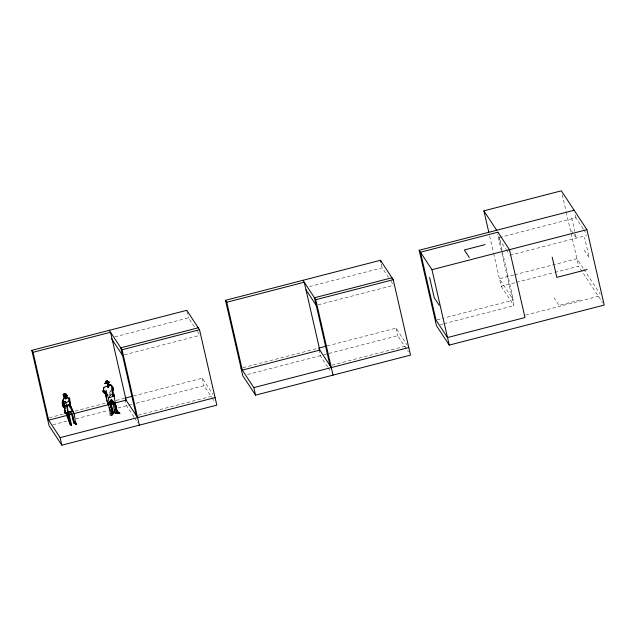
<?xml version="1.0" encoding="UTF-8"?>
<svg xmlns="http://www.w3.org/2000/svg" width="636" height="636" viewBox="0 0 636 636"><rect width="100%" height="100%" fill="white"/><g stroke="black" fill="none" stroke-linecap="round" stroke-linejoin="round"><path stroke-width="0.48" stroke-dasharray="3.18 2.39" d="M111.356 394.153L110.6 395.838L110.887 391.331M110.592 390.25L109.726 392.754L108.215 394.042L108.629 395.226L110.696 393.167M110.6 395.838L111.324 394.113M114.83 336.881L188.487 317.857L194.759 327.389M309.486 286.598L382.18 267.82L388.453 277.352M583.196 228.904L575.874 217.782L498.393 237.8L505.596 248.732M124.425 354.848L199.99 335.331M318.119 304.819L393.684 285.294M509.897 255.275L586.424 235.503M513.777 275.006L499.427 278.711L513.49 300.073L444.62 317.865M514.731 274.76L576.908 258.701L583.299 268.408M493.631 253.382L501.16 286.256L515.502 282.551M516.464 282.297L553.765 272.661M554.719 272.415L578.633 266.238L602.602 302.649M49.258 417.725L63.608 414.012M75.08 411.047L105.695 403.145M116.213 400.426L123.869 398.446M133.433 395.974L202.304 378.189L212.949 394.368M242.952 367.688L317.563 348.409M327.127 345.944L395.997 328.152L406.976 344.831M436.972 319.836L443.666 318.111M52.899 424.768L67.249 421.064M75.851 418.838L108.374 410.435M117.938 407.962L132.288 404.257M136.112 403.272L204.029 385.726L211.486 397.055M247.547 374.485L323.112 354.968M324.074 354.721L327.898 353.727M328.852 353.481L397.723 335.689L408.376 351.875M440.287 324.694L443.157 323.955M444.111 323.708L513.936 305.67L497.551 234.127M579.873 300.001L559.068 305.367L554.059 297.767M138.243 415.181L212.845 395.91M331.936 365.144L407.501 345.626M525.63 315.106L600.241 295.835M583.721 229.699L586.853 234.461M571.382 230.637L573.386 233.674M573.887 234.438L576.391 238.238L575.063 232.458M584.166 250.051L589.175 257.66L584.54 237.411M583.832 269.219L600.145 293.999M506.129 249.55L508.824 253.637M501.16 286.256L513.936 305.67M391.068 281.327L392.635 283.704M327.699 367.036L320.242 355.707L318.731 349.108M328.232 367.839L330.895 371.885M197.375 331.356L199.466 334.536M212.019 397.866L214.682 401.904M134.005 417.065L126.548 405.744L125.467 401.03M134.538 417.876L137.734 422.733M575.222 214.96L575.874 217.782M571.756 217.997L574.849 231.496M562.248 194.696L566.016 211.128M566.239 212.098L570.882 232.402M571.104 233.364L578.633 266.238M498.807 235.972L502.082 250.274M502.305 251.236L513.49 300.073M489.641 235.98L493.409 252.413M381.314 264.051L382.18 267.82M395.997 328.152L397.723 335.689M186.968 311.258L188.487 317.857M202.304 378.189L204.029 385.726"/><path stroke-width="0.95" d="M105.87 394.447L103 391.832L103.787 387.626L106.498 386.187L108.184 387.34L109.233 385.281L108.295 384.414L110.855 384.82L113.621 389.081L112.493 391.617M112.159 391.124L113.621 389.081L112.659 386.632L111.507 385.623L109.233 385.281L108.184 387.34L107.444 386.537L107.516 383.23L108.812 382.745L108.295 382.769M110.227 415.594C110.402 407.35 106.069 399.742 104.845 391.649L105.767 393.294M66.406 396.546L66.526 394.606L65.818 393.581L64.339 393.477L63.075 394.646L64.339 398.072L65.802 398.541L67.05 395.648L66.526 394.606L64.53 394.932L63.616 396.57L65.913 397.953L65.802 398.541M106.713 383.166L107.381 380.757L108.828 382.403L105.512 383.293L105.767 381.393L107.381 380.757L108.192 382.443L108.828 382.403M66.072 398.064L66.351 397.508L69.626 398.128L69.038 400.235L70.477 403.844L70.008 404.512L65.19 405.863L64.451 413.265L65.754 412.915L70.342 424.808L71.534 425.548L68.736 411.913L66.47 413.018L70.342 424.808L67.798 412.247L72.393 411.174L74.515 414.529L75.223 421.43L76.05 424.22L76.654 424.57L75.223 421.43L74.014 422.058L72.504 414.036L70.071 411.492L72.393 411.174L68.585 404.965L65.19 405.863L64.363 407.151L63.02 405.784L62.606 401.014L64.761 396.88M69.594 405.72L69.626 402.389M63.075 394.646L64.204 394.169L64.339 393.477L65.913 397.953L66.526 394.606L66.891 396.824L66.351 397.508L69.435 398.851M103 391.832L103.787 387.626M106.609 398.971L107.293 395.385L106.021 390.154M69.825 404.87L70.214 403.081L69.626 398.128L68.99 399.416M69.722 404.854L70.214 403.081M118.32 412.462L116.706 409.846L117.008 411.524L116.452 412.947L114.583 412.351L113.399 404.226L112.071 400.418L116.07 405.522L117.008 411.524L119.878 413.209L115.06 413.034L114.583 412.351M65.19 405.863L64.363 407.151L63.966 402.342L65.381 401.626L66.637 405.696M110.99 400.124L113.073 404.409L110.68 400.656L112.23 413.464L111.61 415.602L113.494 413.392L110.433 401.125L111.475 399.4L113.995 402.548L116.452 412.947L119.878 413.209L117.008 411.524M110.982 406.166L113.375 413.638L112.23 413.464L109.312 408.145L111.849 407.31L110.926 406.889L109.106 403.192L108.43 397.961L112.787 396.53L113.908 394.686L112.198 388.922L112.405 391.522M108.43 397.961L109.67 395.926M111.475 399.4L109.106 403.192L110.433 401.125M65.111 408.678L62.646 405.832L62.503 400.513L64.339 398.072M109.384 382.403C110.195 383.405 99.788 384.128 107.516 383.23M65.913 397.953L66.891 396.824M105.512 383.293L107.039 382.626L104.813 383.516L108.549 382.967M109.312 408.145L110.926 406.889M74.014 422.058L76.654 424.57L73.744 422.932L71.884 414.926L72.528 414.521M65.627 402.763L69.062 401.197L69.038 400.235M106.268 383.182L105.632 383.548L107.023 383.476M107.444 386.537L109.034 385.869L108.343 382.999M116.603 412.406L115.06 413.034L114.631 409.425M65.77 413.344L64.618 409.624L65.77 413.344L69.69 412.064L66.47 413.018L68.736 417.288M105.767 381.393L106.896 381.067L108.176 382.745M106.999 382.721L105.274 383.174M108.192 382.697L109.638 382.395M488.758 232.108L483.885 210.842L561.365 190.824L586.925 229.66L604.2 305.073L449.247 345.102L436.463 325.688L419.188 250.274L574.149 210.246M31.8 350.341L186.753 310.312L199.537 329.734L216.812 405.14L61.851 445.176L49.075 425.754L31.8 350.341L33.08 352.288L48.622 420.158L66.796 415.459M225.494 300.311L380.447 260.283L393.231 279.697L410.506 355.111L255.553 395.139L242.769 375.717L225.494 300.311L226.774 302.251L242.316 370.12L319.797 350.11L331.3 367.584M33.08 352.288L110.553 332.27L126.103 400.139L115.577 402.858M226.774 302.251L304.254 282.233L319.797 350.11M485.117 244.598L464.32 249.972L469.328 257.58M198.257 327.786L120.784 347.805L136.327 415.674M109.281 330.33L122.064 349.744L199.537 329.734M302.975 280.293L315.758 299.707L393.231 279.697M419.188 250.274L431.971 269.688L586.925 229.66M587.179 269.529L556.826 277.375L552.191 257.127M124.823 398.2L131.517 396.474M318.517 348.162L326.173 346.191M68.712 414.966L71.582 414.227M73.49 413.734L108.883 404.591M110.799 404.099L112.707 403.606M47.342 418.218L60.126 437.632L215.079 397.603M241.036 368.18L253.82 387.594L408.781 347.566M108.661 385.368L110.855 384.82M111.968 413.98L113.375 413.638M113.494 413.392L110.346 413.289M70.477 403.844L69.936 403.844L70.556 406.428M66.12 395.584L67.05 395.648M65.381 401.626L62.606 401.014L62.153 402.564L62.646 405.832L64.49 407.74M69.642 411.715L71.884 414.926M483.885 210.842L496.668 230.256M439.222 305.296L434.213 297.688L429.578 277.439M305.98 289.778L316.203 305.312M111.531 338.662L122.51 355.349M125.356 399.01L137.607 417.613M103.763 389.852L107.293 395.385M64.005 405.585L64.936 407.207M70.175 422.757L71.534 425.548L71.041 423.958M65.111 397.707L65.802 399.352M63.918 403.852L64.975 406.364L62.503 400.513M74.515 414.529L69.936 403.844L70.978 407.604M106.713 400.426L108.573 405.418M104.845 391.649L106.506 397.301M72.655 416.993L74.078 421.891L76.05 424.22L73.744 422.932L72.568 415.348M69.062 401.197L70.008 404.512M431.971 269.688L449.247 345.102M392.388 279.641L391.959 277.757L314.478 297.767L330.02 365.636M380.447 260.283L380.885 262.167M315.758 299.707L333.026 375.121M253.82 387.594L255.553 395.139M122.064 349.744L139.332 425.158M60.126 437.632L61.851 445.176M68.434 412.406L66.875 405.394L67.559 412.716M111.507 385.623L112.787 396.53M114.067 396.657L113.908 394.686L116.436 409.759M68.736 411.913L68.76 415.165M110.68 400.656L110.68 403.399M109.543 382.196L108.629 382.482L109.543 382.196M497.948 232.196L420.468 252.214L436.01 320.083L447.513 337.557L524.994 317.547L509.452 249.678L497.948 232.196"/></g></svg>
